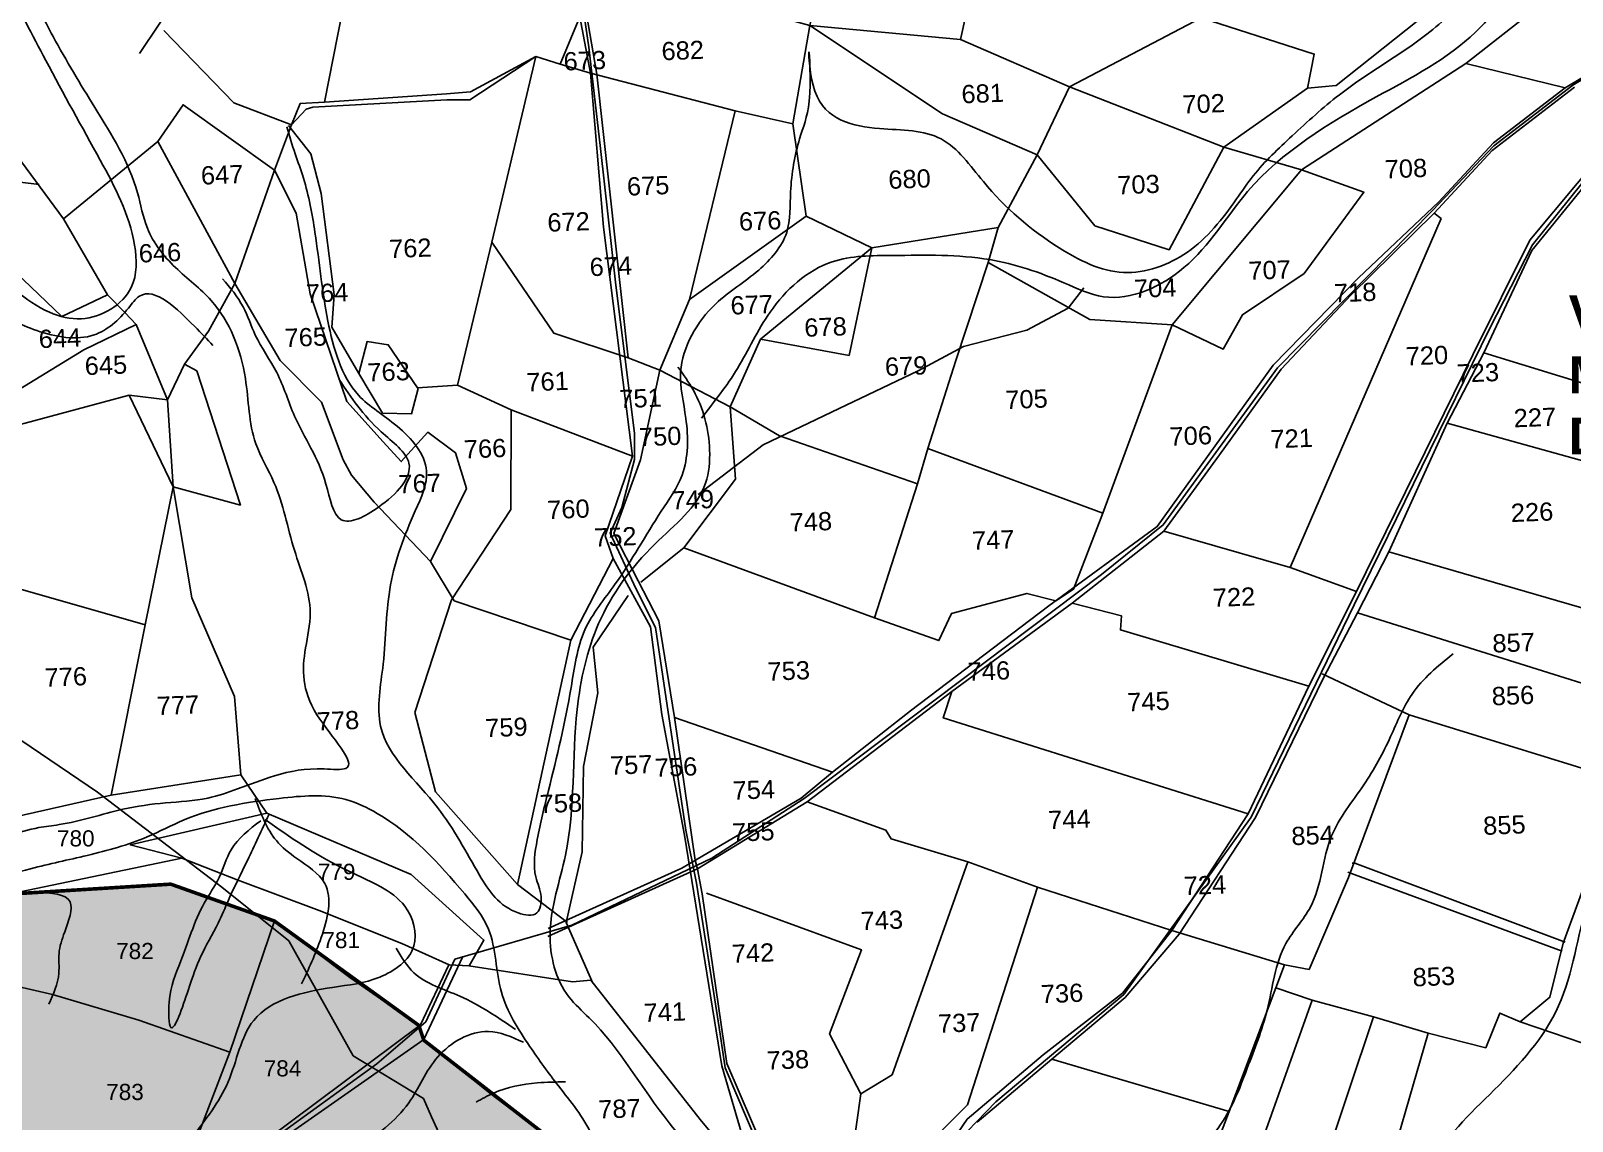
# Model space of a CAD drawing. Header units: inches. Extents: x 191726 to 254104, y 1600078 to 1621862.
# Drawn here: x 197962 to 199682, y 1614589 to 1615806 of the extents above; entities that cross this region are included whole.
import ezdxf
from ezdxf.enums import TextEntityAlignment as Align

# ---------------------------------------------------------------- set-up
doc = ezdxf.new("R2010")
doc.units = ezdxf.units.IN
doc.header["$LTSCALE"] = 15
doc.header["$MEASUREMENT"] = 0
for name, color, linetype in [('PLOT', 7, 'Continuous'), ('PLOT NO', 7, 'Continuous'), ('PLOTS NO', 7, 'Continuous'), ('ROAD', 1, 'Continuous'), ('STREAM', 4, 'Continuous'), ('TEXT', 1, 'Continuous'), ('WUA-7', 3, 'Continuous')]:
    doc.layers.add(name, color=color, linetype=linetype)
doc.styles.get("Standard").update_dxf_attribs({"font": 'arial.ttf'})

msp = doc.modelspace()

# ---------------------------------------------------------------- hatches: boundary and pattern name
at = {"layer": 'PLOTS NO', "true_color": 0x105689}
h = msp.add_hatch(color=146, dxfattribs=at)
h.dxf.hatch_style = 1
h.paths.add_polyline_path([(198208.8, 1613511), (198136.7, 1613723.2), (198100.4, 1613805), (198070.8, 1613965.5), (198037, 1614128.5), (198015.5, 1614202.9), (197943, 1614570.3), (197901, 1614740.7), (197884.6, 1614826.7), (197882.7, 1614839.3), (197972, 1614844.8), (198117.7, 1614853.8), (198233.3, 1614812.7), (198394.5, 1614696.2), (198400.1, 1614679.6), (198582.6, 1614537.6), (198706.3, 1614458.9), (198723.8, 1614432.6), (198796.3, 1614394.4), (198761.3, 1614352.8), (198708.6, 1614309.2), (198671.1, 1614258.4), (198662.5, 1614247.6), (198624.3, 1614169.7), (198606.7, 1614121.5), (198602.7, 1614088.9), (198590.4, 1614067), (198547.2, 1613981.8), (198552.2, 1613977.5), (198576.6, 1613975), (198638.6, 1613954.4), (198629.6, 1613919.8), (198642.1, 1613898.6), (198616.2, 1613874.6), (198596.3, 1613773.8), (198542.9, 1613715.3), (198521.2, 1613705.1), (198507, 1613659.5), (198479.8, 1613632), (198435.6, 1613608.1), (198379.2, 1613567.7), (198368.6, 1613571)])

# ---------------------------------------------------------------- linework, layer by layer
at = {"layer": 'PLOT'}
for points in [[(198628.2, 1615441.4), (198593.3, 1615757.8), (198579.4, 1615837.9), (198566.5, 1615928.4), (198565.7, 1615937.7), (198549.2, 1615993.9), (198482.4, 1616127.5), (198443.1, 1616197.3), (198397.5, 1616286.3), (198373, 1616370.8), (198346.9, 1616459.9), (198310, 1616592.7), (198293.5, 1616745.8), (198295.1, 1616882.2), (198321.5, 1617048.5), (198334, 1617121.1), (198344.9, 1617168.7)], [(198903.1, 1615150.9), (198974.9, 1615125.6), (198988.9, 1615155.9), (199073.1, 1615178.3), (199105.2, 1615170.1), (199125, 1615182.9), (199157.8, 1615267.9), (199235.3, 1615478.1), (199379.7, 1615650.9), (199562.9, 1615769.9), (199643.8, 1615833.1), (199720.8, 1615973.8), (199751.7, 1616043.6), (199750.8, 1616067), (199751.4, 1616074.1), (199753.4, 1616085.6), (199761.2, 1616181.2)], [(197970.9, 1615634.6), (197928.4, 1615639.9), (197940.4, 1615994.5)], [(198110, 1615806.5), (198188.2, 1615725.7), (198252.4, 1615701.2), (198262, 1615724.9), (198289.2, 1615726.6), (198329.1, 1615928.9)], [(198854.5, 1615913.7), (198830.8, 1615812), (198812, 1615702.3), (198747.6, 1615716.9), (198586.2, 1615758.8)], [(199022.8, 1615904.7), (198999.1, 1615796.4), (198830.8, 1615812), (198594.3, 1615877)], [(198779.4, 1614557.5), (198738.2, 1614653.6), (198710.8, 1614843.1), (198705.5, 1614870.7), (198703, 1614880.6), (198679.9, 1615039.8), (198662.4, 1615147.6), (198639.1, 1615192.4), (198612.3, 1615245), (198641.7, 1615327.3), (198663.5, 1615427.5), (198628.2, 1615441.4), (198545.1, 1615468.6), (198475.8, 1615570.2), (198524.9, 1615777.4), (198552.1, 1615769), (198586.2, 1615758.8), (198574.2, 1615821.9)], [(198552.1, 1615769), (198574.2, 1615821.9)], [(199508.5, 1615817), (199418.2, 1615745.1), (199386.1, 1615742.1), (199393.8, 1615780.3), (199267.6, 1615820.8), (199120.7, 1615743.6), (199084.6, 1615667.8), (199041.2, 1615586.5), (199029.7, 1615547.7), (198993.8, 1615438.2), (198962.5, 1615340), (198951.1, 1615300.6), (198903.1, 1615150.9), (198690.4, 1615229.2), (198642.3, 1615190.8)], [(198538.8, 1614804.4), (198688, 1614871.8), (198821.2, 1614949.8), (198856.3, 1614978.9), (198943, 1615047.4), (199097.7, 1615164.4), (199218.5, 1615252.9), (199347.8, 1615433), (199443.1, 1615530.5), (199532.6, 1615615.4), (199593.9, 1615681), (199673.7, 1615742.7), (199772.3, 1615801.5)], [(198830.8, 1615812), (198978.8, 1615713.6), (199084.6, 1615667.8), (199149, 1615588.4), (199231.7, 1615561.7), (199292.9, 1615676.3), (199386.1, 1615742.1)], [(198816.4, 1614500.4), (198847.6, 1614466.1), (198870.9, 1614447.9), (198899.1, 1614431), (198957.1, 1614518.8), (199006.6, 1614591.4), (199091.1, 1614663.4), (199179.6, 1614732.2), (199235, 1614802.1), (199320, 1614932.2), (199387.7, 1615074.8), (199440.9, 1615180.5), (199517.6, 1615336.3), (199570.9, 1615444.5), (199634.5, 1615572.5), (199713.7, 1615667.5), (199744.9, 1615718.5), (199781, 1615798.8)], [(199029.7, 1615547.7), (199143.4, 1615484.1), (199235.3, 1615478.1), (199292.2, 1615450.9), (199313.7, 1615489.4), (199382.6, 1615535.5), (199449.2, 1615626), (199379.7, 1615650.9), (199292.9, 1615676.3), (199120.7, 1615743.6), (198999.1, 1615796.4)], [(199781, 1615798.8), (199769, 1615744.7), (199748.8, 1615704.5), (199700.2, 1615639), (199636.7, 1615561.1), (199583, 1615446.8), (199542.1, 1615368.3), (199476.9, 1615224.7), (199442.2, 1615156.6), (199404.2, 1615084), (199328.2, 1614928.3), (199243.1, 1614798), (199182.7, 1614727.2), (199100.8, 1614658.4), (199017.7, 1614588.3)], [(197873.2, 1615721.3), (197930.3, 1615688.3), (197997.9, 1615596.4), (198047.2, 1615511.5), (198066.7, 1615491.6), (198079.2, 1615478.3), (198113.9, 1615394.5), (198133, 1615434.1), (198159.7, 1615470.8), (198189, 1615524), (198233.6, 1615650.7), (198252.4, 1615701.2), (198268.9, 1615718.8), (198276.1, 1615720.9), (198425.7, 1615729), (198451.3, 1615729.3), (198524.9, 1615777.4), (198452.3, 1615738), (198425.5, 1615735.9), (198289.2, 1615726.6)], [(199562.9, 1615769.9), (199673.7, 1615742.7)], [(198103.1, 1615682.7), (198189, 1615524), (198239.9, 1615438.2), (198285.9, 1615391.9), (198310.2, 1615327.4), (198319.5, 1615310.1), (198344.7, 1615280.3), (198407.4, 1615214), (198434, 1615170.1), (198564, 1615126.2), (198611.2, 1615217.1), (198602.4, 1615242.6), (198632.8, 1615331.3), (198600.6, 1615587), (198586.2, 1615758.8)], [(198538.4, 1614795.4), (198705.6, 1614871), (198827.7, 1614945.5), (198989.4, 1615069), (199123.5, 1615167.3), (199225.9, 1615247.9), (199288, 1615332.9), (199356.8, 1615428.4), (199434.9, 1615511.7), (199527.5, 1615602.7), (199592.2, 1615672.7), (199684, 1615743.3)], [(197997.9, 1615596.4), (198103.1, 1615682.7), (198131.5, 1615723.6), (198233.6, 1615650.7)], [(198747.6, 1615716.9), (198696.6, 1615506.2), (198663.5, 1615427.5), (198742.1, 1615386.5), (198797, 1615354.2), (198951.1, 1615300.6)], [(198249.1, 1615700.6), (198273.8, 1615668.8), (198285.6, 1615624.5), (198300, 1615511.6), (198297.5, 1615475.4), (198327.6, 1615423.8)], [(198775.9, 1615462), (198900.2, 1615564), (198826.8, 1615599.4), (198812, 1615702.3)], [(198233.6, 1615650.7), (198257.7, 1615602.7), (198273.3, 1615512.5), (198314.1, 1615392.6), (198354.7, 1615347.4), (198374.9, 1615325.5), (198404.4, 1615358.1), (198435.3, 1615335.3), (198447.6, 1615295.5), (198407.4, 1615214)], [(199640.8, 1614273.7), (199687.4, 1614427.6), (199701.4, 1614461.1), (199755.6, 1614621), (199763.5, 1614652.4), (199623.6, 1614700), (199656.7, 1614727.6), (199671.4, 1614788), (199693, 1614846.6), (199732.1, 1614971), (199736.3, 1615064.5), (199736, 1615149.4), (199767.9, 1615271.9), (199769.6, 1615305), (199790.3, 1615383.3), (199823.8, 1615370.6), (199834.5, 1615410.1), (199886.4, 1615581.5), (199904.1, 1615640.1)], [(198900.2, 1615564), (198826.8, 1615599.4), (198696.6, 1615506.2)], [(199366.7, 1615207.2), (199535.2, 1615596.6), (199527.5, 1615602.7)], [(198690.4, 1615229.2), (198747.9, 1615305.8), (198742.1, 1615386.5), (198775.9, 1615462), (198874.6, 1615444), (198900.2, 1615564), (199041.2, 1615586.5)], [(198437.7, 1615410.8), (198475.8, 1615570.2)], [(198047.2, 1615511.5), (197996.1, 1615487.3), (197944.5, 1615537)], [(197833.2, 1615335.4), (198020.8, 1615450.1), (198079.2, 1615478.3)], [(198560.4, 1614811.1), (198504.6, 1614853.6), (198413, 1614956.9), (198390.1, 1615045.4), (198431.1, 1615171), (198497.3, 1615271.8), (198497.6, 1615383.1), (198437.7, 1615410.8), (198393, 1615407.7), (198360.4, 1615455.9), (198336.9, 1615459.6), (198327.6, 1615423.8), (198354.1, 1615379.5), (198386.2, 1615378.7), (198393.7, 1615407.1)], [(199583, 1615446.8), (199790.3, 1615383.3)], [(198051.3, 1614953.3), (198089, 1615143.1), (198120.5, 1615297.2), (198195.4, 1615276.8), (198146.8, 1615426.7), (198133, 1615434.1)], [(197833.2, 1615335.4), (198071.3, 1615399.4), (198113.9, 1615394.5), (198120.5, 1615297.2), (198141.1, 1615173.5), (198188.8, 1615063.1), (198196, 1614975.9), (198224.9, 1614933)], [(198071.3, 1615399.4), (198120.5, 1615297.2)], [(198497.6, 1615383.1), (198632.8, 1615331.3)], [(199542.1, 1615368.3), (199769.6, 1615305)], [(198962.5, 1615340), (199157.8, 1615267.9)], [(199440.9, 1615180.5), (199366.7, 1615207.2), (199225.9, 1615247.9)], [(198089, 1615143.1), (197819.4, 1615220.2)], [(198772.8, 1614513.8), (198732.8, 1614651.1), (198691, 1614908.3), (198665.6, 1615043.3), (198653, 1615141), (198611.2, 1615217.1)], [(199476.9, 1615224.7), (199736, 1615149.4)], [(198628.2, 1615176), (198589.1, 1615118.4), (198594.4, 1615067.2), (198578.3, 1614985.1), (198576.7, 1614889.9), (198559.1, 1614811), (198588.5, 1614743.4)], [(199123.5, 1615167.3), (199178.7, 1615153.2), (199177.5, 1615137.5), (199387.7, 1615074.8)], [(199442.2, 1615156.6), (199736.3, 1615064.5)], [(198564, 1615126.2), (198504.6, 1614853.6)], [(199360.7, 1614763.8), (199388, 1614758.7), (199431.8, 1614861.2), (199499.6, 1615042.7), (199402.5, 1615088.5)], [(198989.4, 1615069), (198979.8, 1615039.4), (199320, 1614932.2)], [(198856.3, 1614978.9), (198679.9, 1615039.8)], [(199499.6, 1615042.7), (199732.1, 1614971)], [(198196, 1614975.9), (198051.3, 1614953.3), (197868.1, 1614911.9)], [(199235, 1614802.1), (199084.8, 1614850.4), (199007, 1614878.6), (198921.6, 1614904.5), (198915.7, 1614914), (198827.7, 1614945.5)], [(197885, 1614831.8), (198130.1, 1614882.7), (198191.8, 1614858.7), (198283.1, 1614824.3), (198375.6, 1614787.4), (198428.4, 1614763.8), (198450.5, 1614762.7), (198467.2, 1614791.4), (198386.1, 1614864.4), (198224.9, 1614933), (198072.5, 1614897.6), (198130.1, 1614882.7)], [(199007, 1614878.6), (198922.9, 1614641.1), (198887.8, 1614619.7)], [(199673.6, 1614788.9), (199439.1, 1614877.2), (199435.9, 1614877.1)], [(199431.3, 1614867.3), (199670.3, 1614779.2)], [(198582.6, 1614537.6), (198473.7, 1614620.5), (198400.1, 1614679.6), (198394.5, 1614696.2), (198317.6, 1614749.7), (198233.3, 1614812.7), (198117.7, 1614853.8), (198002.8, 1614847), (197883.6, 1614838.5)], [(198017.9, 1614340.3), (198038.1, 1614332.2), (198080.4, 1614407.5), (198167.1, 1614525.6), (198396.4, 1614696.8), (198428.1, 1614763.7), (198450.4, 1614762.5), (198565.9, 1614744.9), (198586.4, 1614746.5), (198708.3, 1614591.2), (198772.8, 1614513.8), (198818.2, 1614499.4), (198836.8, 1614528.8), (198873.6, 1614519.8), (198887.8, 1614619.7), (198852.8, 1614686.6), (198888.5, 1614780.6), (198715.4, 1614843.6)], [(199084.8, 1614850.4), (199036.3, 1614699.2), (199006.8, 1614607.6), (198968.6, 1614569.1), (198922.9, 1614485.2), (198894, 1614485.4), (198867, 1614491.3), (198873.6, 1614519.8)], [(197899.6, 1614750.4), (197985.8, 1614730.5), (198082, 1614702.1), (198183.5, 1614666.2), (198233.3, 1614812.7), (198183.5, 1614666.2), (198132.3, 1614532.2), (198167.1, 1614525.6), (198132.3, 1614532.2), (197941.8, 1614574.3)], [(199232.9, 1614428.1), (199298.9, 1614599.9), (199351, 1614738), (199360.7, 1614763.8), (199235, 1614802.1)], [(198000.9, 1614272.5), (198087.9, 1614398.3), (198171.6, 1614520.6), (198400, 1614680.3), (198443.7, 1614773)], [(199520.9, 1614687.6), (199459.8, 1614705.7), (199391.6, 1614724.5), (199351, 1614738)], [(199391.6, 1614724.5), (199276.8, 1614402.3)], [(199232.9, 1614428.1), (199276.8, 1614402.3), (199345.7, 1614364.7), (199359.8, 1614352.2), (199414, 1614321.9), (199466.1, 1614498.6), (199520.9, 1614687.6), (199585.1, 1614671.3), (199601, 1614710), (199623.6, 1614700)], [(199345.7, 1614364.7), (199459.8, 1614705.7)], [(199298.9, 1614599.9), (199100.8, 1614658.4)]]:
    msp.add_lwpolyline(points, dxfattribs=at)
at = {"layer": 'ROAD'}
for points in [[(198307, 1616575.4), (198342.9, 1616462.8), (198371.2, 1616363.7), (198400.1, 1616276.4), (198444.5, 1616188.2), (198480.4, 1616119.3), (198547, 1615991.1), (198563.6, 1615927.2), (198584.3, 1615787.8), (198597.3, 1615674.9), (198614.4, 1615522.4), (198635.3, 1615357), (198635.2, 1615327.8), (198621.2, 1615274.1), (198607.9, 1615245.6), (198636.7, 1615183.6), (198658.7, 1615140.2), (198692.3, 1614914.2), (198704.4, 1614854.9), (198729.8, 1614693.8), (198736.3, 1614648.8), (198787.2, 1614529.3)], [(198985.4, 1614555.7), (199038.3, 1614610.7), (199181.4, 1614730.7), (199323.4, 1614928.6), (199438.4, 1615165.6), (199589.2, 1615473.7), (199637.2, 1615567.4), (199750.5, 1615708.1), (199782.3, 1615805.9), (199794.9, 1615948.4), (199820.2, 1616015.9), (199801.3, 1616044.4), (199848.8, 1616171.5)], [(199837.2, 1616134.2), (199746.8, 1616071.7), (199667, 1616028.2), (199629.2, 1616024.6), (199397.4, 1615972.5), (199326.9, 1615944.8), (199082.3, 1615920.3), (199027.8, 1615909.6), (198721.4, 1615923.7), (198556.6, 1615935.4), (198483.6, 1615943.1), (198322.6, 1615930.4), (198268.1, 1615925.3), (198177.4, 1615891.6), (198126.5, 1615846.8), (198082.9, 1615780.7)], [(198434.5, 1614770), (198565.4, 1614808), (198721.3, 1614882.8), (198824.5, 1614949.5), (198999.2, 1615081), (199156.5, 1615199.5), (199225.3, 1615254.7), (199352.9, 1615430.1), (199526.2, 1615606), (199594.2, 1615677.7), (199682.4, 1615745.7), (199777.8, 1615802.4), (199782.3, 1615805.9)], [(198468.1, 1614464.7), (198408.5, 1614594), (198399.6, 1614614.7), (198321.4, 1614662.2), (198249.4, 1614790.6), (198174.7, 1614850.4), (198036, 1614956.3), (197823.7, 1615100.2)], [(197971.2, 1614259.9), (198045.9, 1614338.5), (198113.6, 1614444.9), (198173, 1614526.7), (198347.8, 1614653.3), (198402.2, 1614700.3), (198434.5, 1614770)]]:
    msp.add_lwpolyline(points, dxfattribs=at)
at = {"layer": 'STREAM'}
msp.add_lwpolyline([(198706.4, 1615288.8), (198778.7, 1615344.2), (198863.7, 1615384.8), (198951.9, 1615426.7), (199002.4, 1615453.8), (199072.9, 1615472), (199119.1, 1615496.8), (199136.8, 1615519.4)], dxfattribs=at)
for points in [[(200284.6, 1617318.1), (200282.8, 1617295.2), (200308, 1617264.9), (200318.8, 1617237.9), (200313.2, 1617200.9), (200311.6, 1617163.8), (200314.4, 1617133), (200342.5, 1617096.6), (200382, 1617048.7), (200413.1, 1617023.6), (200433.1, 1617001.4), (200471.7, 1616974), (200539, 1616906.3), (200567.3, 1616856.5), (200569.1, 1616800.5), (200558.2, 1616754.8), (200544.3, 1616684.2), (200533.3, 1616679.5), (200507.2, 1616682.2), (200451.6, 1616680.6), (200406.4, 1616667.1), (200348.6, 1616657.4), (200255.5, 1616634.5), (200207.1, 1616620.9), (200137.7, 1616623.1), (200079.8, 1616633.1), (200010.4, 1616657.1), (199951.4, 1616647.3), (199867.7, 1616603.8), (199798.1, 1616565.2), (199772.9, 1616530.2), (199741.5, 1616491.5), (199704.4, 1616443.6), (199662.4, 1616380.8), (199661.2, 1616317), (199670.5, 1616267.9), (199687.2, 1616206.8), (199693.4, 1616158.4), (199699.8, 1616106.7), (199679.8, 1616033.6), (199661, 1615960.5), (199613.5, 1615894.5), (199570.7, 1615849), (199519.3, 1615802.4), (199421.8, 1615734.9), (199369.1, 1615688.9), (199325.7, 1615644.5), (199307, 1615618.5), (199252.2, 1615559.2), (199180.7, 1615536.5), (199109.1, 1615564), (199024.5, 1615637.9), (198977.5, 1615685.5), (198908.7, 1615697.2), (198836.5, 1615738.8), (198829.8, 1615782.5), (198830.1, 1615727.5), (198819.4, 1615685.6), (198809.4, 1615626.5), (198805, 1615581.2), (198773.8, 1615539.2), (198725.8, 1615501.4), (198686.7, 1615425.4), (198692.5, 1615373.7), (198688.2, 1615310.4), (198665, 1615270), (198613.7, 1615188.9), (198579.8, 1615137.5), (198564.4, 1615073.2), (198539.2, 1614958.4), (198526.6, 1614903.5), (198525.1, 1614861.8), (198530.9, 1614839.8), (198526.1, 1614821.7), (198505.5, 1614821.7), (198462.3, 1614863.8), (198415.4, 1614939.3), (198351.8, 1615030.1), (198354.7, 1615099.5), (198362.9, 1615187.9), (198390.6, 1615270.6), (198403.1, 1615314.9), (198370.2, 1615365), (198327.3, 1615399.5), (198293.1, 1615482.2), (198278.6, 1615581.2), (198265.7, 1615641.9), (198256.5, 1615669), (198247.3, 1615699)], [(198709.8, 1615373.8), (198750.2, 1615429.5), (198786.4, 1615492.2), (198855.8, 1615548.4), (198923.2, 1615555.5), (199031.7, 1615550.8), (199114.3, 1615525), (199158.7, 1615509.4), (199248.3, 1615541.9), (199319.4, 1615626.8), (199462.9, 1615732.4), (199573.7, 1615804.7), (199641, 1615896.9), (199691.7, 1615984.7), (199733.3, 1616091.4), (199725.4, 1616176.5), (199721.2, 1616268.4), (199710.1, 1616336.9), (199701.3, 1616396.5), (199812.1, 1616498.6), (199893.8, 1616568.8), (199983, 1616578.1), (200034.2, 1616538.9), (200085.4, 1616515.8), (200199.6, 1616546.8), (200245.4, 1616595.6), (200321.5, 1616611.5), (200430.7, 1616616.6), (200542.4, 1616629.4), (200596, 1616690.1), (200624, 1616750.5), (200680.4, 1616839), (200695.9, 1616862.1), (200737.6, 1616917.9), (200765.6, 1616909.3), (200788.3, 1616906.3), (200802.4, 1616924.3), (200844.2, 1616927.2)], [(197143.6, 1616597.3), (197188.2, 1616535.3), (197218.6, 1616485.1), (197241.1, 1616448.9), (197282.2, 1616349.9), (197331.4, 1616312.8), (197394.8, 1616260.2), (197458.7, 1616226.3), (197495.5, 1616203.6), (197573.5, 1616158.4), (197645.2, 1616119.9), (197715.3, 1616088), (197771.3, 1616049.4), (197850.3, 1615978.2), (197933.2, 1615858.1), (197978.1, 1615773.2), (198038.9, 1615662), (198077.3, 1615567), (198073.6, 1615519.8), (198018, 1615484.8), (197982.4, 1615492.1), (197908, 1615542.4), (197791.4, 1615571.9), (197726.9, 1615574.3), (197663.6, 1615624.4), (197641.7, 1615691), (197612.5, 1615741.2), (197547.8, 1615759.9), (197436.8, 1615794.5), (197378.6, 1615826.9), (197347.2, 1615883.8), (197323.2, 1615923.3), (197293.3, 1615945), (197249.8, 1615963.1), (197167.7, 1615956.7), (197125.4, 1615962.5), (197095.7, 1615991.6), (197054.3, 1616020.9), (197009.2, 1616050.7)], [(197047.5, 1616004.6), (197062.5, 1615969.9), (197109.7, 1615921), (197136.4, 1615903.5), (197218.4, 1615896.2), (197292.3, 1615890.5), (197324.4, 1615846.6), (197386.4, 1615770.8), (197427.7, 1615760.7), (197529, 1615734.3), (197600.4, 1615714.9), (197626.2, 1615657.1), (197673.5, 1615576.4), (197748.8, 1615519.9), (197807.4, 1615511.1), (197914.6, 1615493.1), (197968.1, 1615471.7), (198032.1, 1615466.8), (198070.5, 1615496.8), (198082.7, 1615510), (198144.1, 1615476.5), (198164.8, 1615455.1)], [(198305.6, 1615416.9), (198352.4, 1615358.8), (198383.5, 1615323.5), (198349.6, 1615274.6), (198308, 1615260.6), (198290.9, 1615300.3), (198255.8, 1615376.2), (198235.9, 1615424.9), (198212, 1615466.6), (198198.4, 1615498.2), (198175.5, 1615529.5)], [(201245.9, 1613153.1), (201184.5, 1613141.7), (201129.9, 1613134.4), (201038.8, 1613141.1), (200902, 1613191.7), (200752.9, 1613244.5), (200565.3, 1613312.1), (200509.8, 1613363.4), (200432.8, 1613401), (200317.1, 1613475), (200196.7, 1613518.6), (200119.5, 1613546.4), (199904.4, 1613616.9), (199854.8, 1613615.6), (199729.8, 1613646.1), (199627.9, 1613661.4), (199508.5, 1613697.9), (199437.6, 1613745.3), (199314.6, 1613864.7), (199198.7, 1614007), (199124.8, 1614132.3), (199111, 1614219.8), (199017.4, 1614319.9), (198877.1, 1614428.4), (198744.9, 1614517.6), (198673.8, 1614587.5), (198584.7, 1614704.5), (198561.9, 1614728.1), (198541, 1614798.6), (198558.2, 1614886.3), (198571.2, 1615048.9), (198595.1, 1615144.6), (198658, 1615233.4), (198714.6, 1615301.4), (198719, 1615338.3), (198700.9, 1615405), (198683.7, 1615430.8)], [(199433.5, 1614287.8), (199437, 1614357), (199432.6, 1614441.5), (199493, 1614481), (199522.8, 1614536.8), (199594.7, 1614624.3), (199666.4, 1614717.9), (199699.1, 1614834.1), (199721.1, 1614928.9), (199723.5, 1614946.5), (199738.7, 1614953.3), (199721.1, 1615007.3), (199747.6, 1615069.2), (199764.2, 1615145.8), (199789, 1615225.2), (199819.9, 1615279.1)], [(199895.4, 1613601.4), (199891.1, 1613685.8), (199926.4, 1613758.4), (199808.7, 1613811.5), (199755.8, 1613896.1), (199671.8, 1613957.7), (199626.9, 1613990.5), (199569.5, 1614059.4), (199528.1, 1614087.7), (199473.4, 1614191.8), (199431.3, 1614290.2), (199373.1, 1614298.9), (199339.1, 1614323.3), (199312.2, 1614376.9), (199288.4, 1614429.6), (199261.7, 1614480.1), (199249.7, 1614522), (199280.7, 1614573.7), (199301.1, 1614605.5), (199319, 1614648.5), (199341.2, 1614713.3), (199362.1, 1614787.4), (199389.4, 1614828.2), (199413.1, 1614907.6), (199449.1, 1614964.7), (199479, 1615018.5), (199502.9, 1615065.9), (199548.6, 1615111)], [(198211.9, 1614949.3), (198235.6, 1614902.4), (198258.2, 1614882.5), (198289.5, 1614854.6), (198285.6, 1614794.2), (198263.7, 1614742.4)], [(198218.1, 1614924.6), (198185, 1614892.1), (198171.7, 1614861.4), (198155.1, 1614832.7), (198128.6, 1614767.2), (198115.8, 1614722), (198117.9, 1614694), (198137.1, 1614735.3), (198151.2, 1614773.3), (198170.6, 1614810.4), (198182, 1614835.8), (198203.2, 1614880.3), (198227.2, 1614931.2)], [(198223.2, 1614925.8), (198308.6, 1614872), (198352, 1614850.9), (198378.9, 1614829.1), (198389, 1614784.8), (198350.8, 1614750), (198298.2, 1614738.6), (198210.2, 1614701.8), (198181.7, 1614633.1), (198141.5, 1614571.2), (198118.9, 1614539.2)], [(197967.4, 1614845), (198005.3, 1614834.1), (197999.3, 1614800.6), (197993, 1614776.4), (197992.8, 1614754.6), (197981.7, 1614719.8)], [(198502.3, 1614691.6), (198440.2, 1614728.8), (198389, 1614755), (198369.1, 1614782.5)], [(198511.2, 1614677.3), (198472.1, 1614689.4), (198415.7, 1614661), (198383.2, 1614609.6), (198325.6, 1614558.2)], [(198558, 1614633.2), (198526.6, 1614632), (198477.9, 1614620.6), (198458.5, 1614610.5)]]:
    msp.add_spline(points, degree=3, dxfattribs=at)
for points, knots in [([(197920.2, 1614904.8), (197925.9, 1614905.9), (197942.7, 1614909.2), (197966.4, 1614917.2), (198009.9, 1614921.4), (198055.7, 1614937.3), (198111.5, 1614945.4), (198155.3, 1614946.9), (198195, 1614960.9), (198237.7, 1614977.6), (198274.7, 1614984.5), (198336.9, 1614978.1), (198263, 1615050.6), (198264.4, 1615104.6), (198278.9, 1615167.9), (198251.6, 1615228.2), (198240.9, 1615293.8), (198204.3, 1615352), (198205.3, 1615425.7), (198176.7, 1615499.8), (198121.5, 1615540), (198089.4, 1615580.4), (198078.5, 1615647.9), (198034.9, 1615716.5), (197989.5, 1615792.1), (197951.6, 1615867.1), (197917.3, 1615935.8), (197882.5, 1615997.5), (197844.7, 1616046.4), (197783.2, 1616083.2), (197713.1, 1616155), (197613.2, 1616219.2), (197500.3, 1616268.4), (197417.5, 1616329.9), (197348.9, 1616423.9), (197287.9, 1616495.5), (197235.1, 1616568.6), (197216.7, 1616618.5), (197200.9, 1616655.5), (197193.6, 1616675.7), (197192, 1616680.2)], [0, 0, 0, 0, 1.689878, 5.073348, 7.322631, 14.53612, 19.252728, 23.928308, 27.327752, 31.654464, 37.158478, 39.517468, 46.199966, 53.63578, 57.51862, 64.599417, 72.383165, 77.068347, 84.327881, 93.662754, 98.99388, 104.305099, 108.324464, 118.798345, 127.827198, 134.447094, 143.557928, 150.466451, 155.366781, 161.548998, 171.331692, 184.833383, 196.215861, 207.691762, 214.64681, 230.406493, 235.536009, 241.078369, 245.980751, 247.412311, 247.412311, 247.412311, 247.412311]), ([(197914.7, 1614858.1), (197930.2, 1614862.6), (197966.5, 1614873.1), (198026.1, 1614885.7), (198084.5, 1614901.4), (198150.9, 1614937), (198226.6, 1614949.2), (198302.5, 1614955.8), (198377.7, 1614919.6), (198427.6, 1614866), (198481.7, 1614798.8), (198479.3, 1614732), (198515.5, 1614676.2), (198552.1, 1614624.5), (198585.5, 1614586.4), (198599.2, 1614539.3), (198562.7, 1614506.6), (198534.5, 1614453.5), (198499.8, 1614392.6), (198448.8, 1614368.8), (198401, 1614373.2), (198388.9, 1614328.4), (198361.3, 1614301.6), (198315.3, 1614296.2), (198279.6, 1614251.8), (198269.3, 1614213.1), (198264.5, 1614195.1)], [0, 0, 0, 0, 4.753746, 11.140067, 18.005136, 22.480817, 33.189331, 40.505888, 44.234708, 57.292656, 61.935625, 69.025053, 75.691418, 81.09073, 87.703249, 91.007848, 93.773242, 100.965691, 109.330466, 113.241293, 117.304358, 121.421486, 124.959057, 128.177993, 134.503892, 140.050213, 140.050213, 140.050213, 140.050213])]:
    msp.add_open_spline(points, degree=3, knots=knots, dxfattribs=at)
at = {"layer": 'WUA-7', "color": 15, "ltscale": 2, "const_width": 4}
msp.add_lwpolyline([(197943, 1614570.3), (197901, 1614740.7), (197884.6, 1614826.7), (197882.7, 1614839.3), (197972, 1614844.8), (198117.7, 1614853.8), (198233.3, 1614812.7), (198394.5, 1614696.2), (198400.1, 1614679.6), (198582.6, 1614537.6)], dxfattribs=at)

# ---------------------------------------------------------------- texts
at = {"layer": 'PLOT NO'}
for s, p in [('673', (198579.7, 1615772.9)), ('682', (198689, 1615784.3)), ('681', (199023.7, 1615736.3)), ('702', (199270.3, 1615724.8)), ('708', (199496, 1615652.5)), ('647', (198175, 1615645.6)), ('680', (198942.1, 1615640.8)), ('675', (198650.4, 1615633.3)), ('703', (199197.6, 1615634.7)), ('672', (198561.6, 1615593)), ('676', (198775.4, 1615594.1)), ('646', (198105.6, 1615558.6)), ('762', (198385, 1615563.6)), ('674', (198608.8, 1615543.4)), ('707', (199343.9, 1615539.2)), ('704', (199216.2, 1615519.1)), ('764', (198292.2, 1615513.8)), ('677', (198766, 1615500.5)), ('718', (199439.4, 1615514.2)), ('765', (198268.3, 1615464.3)), ('678', (198848.3, 1615475.7)), ('644', (197994, 1615463.1)), ('645', (198045.3, 1615433)), ('679', (198938.3, 1615432.1)), ('720', (199519.5, 1615443.8)), ('763', (198360.7, 1615425.7)), ('761', (198538.1, 1615414.8)), ('723', (199576.3, 1615424.6)), ('751', (198641.9, 1615396.1)), ('705', (199072.6, 1615395.1)), ('227', (199640, 1615374.7)), ('750', (198663.8, 1615353.5)), ('706', (199255.9, 1615354.2)), ('721', (199368.5, 1615351.2)), ('766', (198468.4, 1615339.9)), ('767', (198395.4, 1615301)), ('749', (198700.2, 1615282.9)), ('760', (198561.4, 1615272.3)), ('748', (198832, 1615258.3)), ('226', (199636.8, 1615269)), ('752', (198613.8, 1615241.5)), ('747', (199035.5, 1615238)), ('722', (199304.2, 1615174.2)), ('857', (199616.2, 1615123.3)), ('776', (198000.5, 1615085.2)), ('753', (198807.3, 1615091.9)), ('746', (199030.6, 1615091.7)), ('777', (198125.7, 1615053.6)), ('745', (199208.7, 1615057.7)), ('856', (199615.5, 1615064.4)), ('778', (198304.3, 1615036.3)), ('759', (198492.2, 1615028.8)), ('757', (198631.5, 1614987)), ('756', (198681.5, 1614984.5)), ('754', (198768.3, 1614959.1)), ('758', (198553, 1614944.1)), ('744', (199120.5, 1614926.2)), ('855', (199605.9, 1614919.8)), ('755', (198767.7, 1614912.2)), ('854', (199391.9, 1614908.3)), ('724', (199271.7, 1614852.7)), ('743', (198911.2, 1614813.5)), ('742', (198767.4, 1614776.9)), ('853', (199527.2, 1614750.7)), ('736', (199112.3, 1614731.9)), ('741', (198669, 1614711)), ('737', (198997.5, 1614699)), ('738', (198806.3, 1614657.8)), ('787', (198618.4, 1614603.2))]:
    msp.add_text(s, height=20.34, rotation=2.2624, dxfattribs=at).set_placement(p, align=Align.MIDDLE_CENTER)
at = {"layer": 'PLOTS NO'}
for s, p in [('780', (198011.7, 1614904.9)), ('779', (198302.8, 1614867.6)), ('782', (198077.7, 1614779.2)), ('781', (198307.9, 1614791.4)), ('784', (198242.4, 1614648.2)), ('783', (198066.6, 1614621.9))]:
    msp.add_text(s, height=18, dxfattribs=at).set_placement(p, align=Align.MIDDLE_CENTER)
at = {"layer": 'TEXT', "insert": (199677.6, 1615511.1), "char_height": 41.015, "width": 1072.762, "attachment_point": 1}
msp.add_mtext('{\\fArial|b1|i0|c0|p34;\\C1;VILLAGE NAME :\\C5; LOMADA\\P\\C1;MANDAL : \\C5;SIMHADRIPURAM\\P\\C1;DISTRICT : \\C5;YSR}', dxfattribs=at)

doc.saveas('drawing.dxf')
